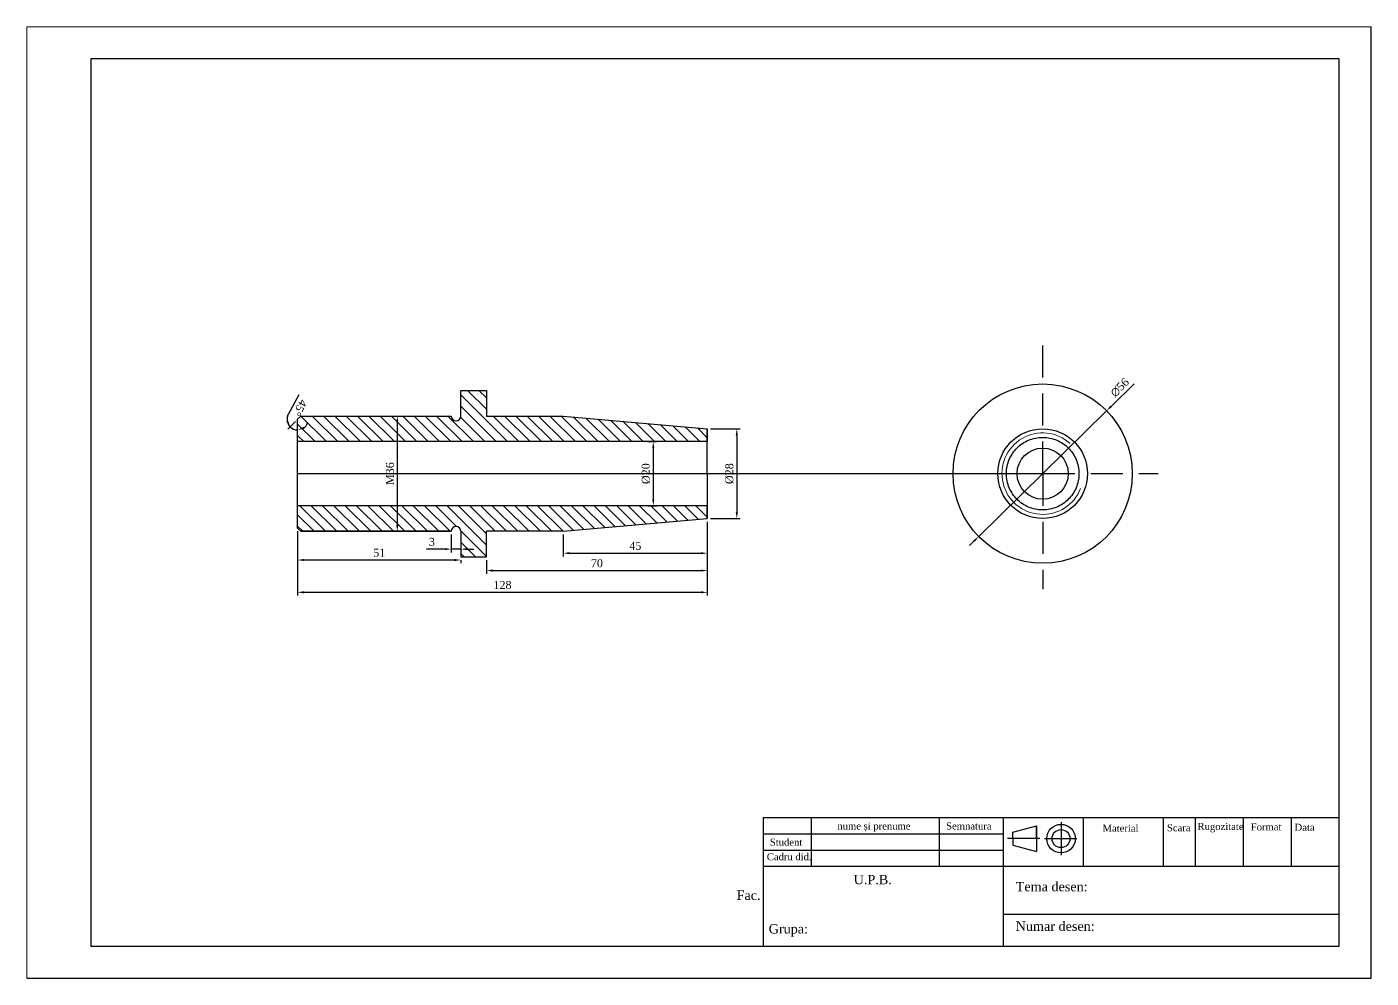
# Model space of a CAD drawing. Header units: millimetres. Extents: x 0 to 1390, y -336 to 297.
# Drawn here: x 969.9 to 1389.9, y -0.4 to 296.6 of the extents above; entities that cross this region are included whole.
import ezdxf

# ---------------------------------------------------------------- set-up
doc = ezdxf.new("R2010")
doc.units = ezdxf.units.MM
doc.header["$LTSCALE"] = 20
doc.header["$MEASUREMENT"] = 0
doc.linetypes.add('ACAD_ISO11W100', pattern=[33, 12, -3, 12, -3, 0, -3])
doc.linetypes.add('DASHED', pattern=[0.75, 0.5, -0.25])
for name, color, linetype, lineweight in [('AJUTOR', 254, 'Continuous', 0), ('COTE', 7, 'Continuous', 0), ('GROASE', 250, 'Continuous', 30), ('HASURI', 250, 'Continuous', 0), ('Layer1', 94, 'ACAD_ISO11W100', 30)]:
    doc.layers.add(name, color=color, linetype=linetype, lineweight=lineweight)
for name, color, linetype in [('chenar', 7, 'Continuous'), ('indicator', 7, 'Continuous'), ('Punctata', 200, 'DASHED')]:
    doc.layers.add(name, color=color, linetype=linetype)
doc.styles.get("Standard").update_dxf_attribs({"font": 'times.ttf'})
doc.dimstyles.get("Standard").update_dxf_attribs({"dimscale": 0, "dimtxt": 2.5, "dimasz": 2, "dimexe": 1, "dimexo": 1, "dimgap": 1, "dimtad": 1, "dimdec": 0, "dimzin": 0, "dimdsep": 46, "dimtxsty": 'Standard', "dimcen": 0.09, "dimadec": 0, "dimazin": 0, "dimtfac": 1, "dimtdec": 0, "dimtmove": 0, "dimatfit": 0, "dimfxl": 1, "dimtolj": 1, "dimtzin": 0, "dimarcsym": 0})

# ---------------------------------------------------------------- blocks, each defined once
blk = doc.blocks.new('*D45')
at = {"layer": 'COTE', "color": 0, "lineweight": -2, "transparency": 16777216}
for p, q in [((1051.56, 175.68), (1054.91, 181.74)), ((1053.77, 173.36), (1051.41, 171.01))]:
    blk.add_line(p, q, dxfattribs=at)
for start, end in [(151.084, 225), (155.0219, 190.0109), (304.9891, 339.9781), (225, 270)]:
    blk.add_arc((1054.47, 174.07), 3.33, start, end, dxfattribs=at)
at = {"layer": 'COTE', "color": 0, "transparency": 16777216}
for points in [[(1051.49, 173.65), (1050.9, 173.34), (1052.12, 171.72)], [(1056.48, 171.03), (1056.28, 171.66), (1054.47, 170.74)]]:
    blk.add_solid(points, dxfattribs=at)
at = {"layer": 'Defpoints', "color": 0, "transparency": 16777216}
for p in [(1054.47, 174.07), (1054.47, 174.07), (1055.47, 175.07), (1053.61, 170.86), (1054.47, 140.07)]:
    blk.add_point(p, dxfattribs=at)
at = {"layer": 'COTE', "color": 0, "transparency": 16777216, "insert": (1055.22, 177.61), "char_height": 2.5, "attachment_point": 5, "rotation": 241.084}
blk.add_mtext('\\A1;45°', dxfattribs=at)
blk = doc.blocks.new('*D46')
at = {"layer": 'COTE', "color": 0, "lineweight": -2, "transparency": 16777216}
for p, q in [((1081.56, 175.07), (1086.59, 175.07)), ((1085.59, 173.07), (1085.59, 141.07)), ((1081.56, 139.07), (1086.59, 139.07))]:
    blk.add_line(p, q, dxfattribs=at)
at = {"layer": 'COTE', "color": 0, "transparency": 16777216}
for points in [[(1085.26, 173.07), (1085.93, 173.07), (1085.59, 175.07)], [(1085.26, 141.07), (1085.93, 141.07), (1085.59, 139.07)]]:
    blk.add_solid(points, dxfattribs=at)
at = {"layer": 'Defpoints', "color": 0, "transparency": 16777216}
for p in [(1080.56, 175.07), (1080.56, 139.07), (1085.59, 139.07)]:
    blk.add_point(p, dxfattribs=at)
at = {"layer": 'COTE', "color": 0, "transparency": 16777216, "insert": (1083.32, 157.07), "char_height": 2.5, "attachment_point": 5, "rotation": 90}
blk.add_mtext('\\A1;M36', dxfattribs=at)
blk = doc.blocks.new('*D47')
at = {"layer": 'COTE', "color": 0, "lineweight": -2, "transparency": 16777216}
for p, q in [((1054.47, 139.07), (1054.47, 129.1)), ((1103.47, 130.1), (1056.47, 130.1)), ((1105.47, 130.07), (1105.47, 129.1))]:
    blk.add_line(p, q, dxfattribs=at)
at = {"layer": 'COTE', "color": 0, "transparency": 16777216}
for points in [[(1056.47, 130.44), (1056.47, 129.77), (1054.47, 130.1)], [(1103.47, 130.44), (1103.47, 129.77), (1105.47, 130.1)]]:
    blk.add_solid(points, dxfattribs=at)
at = {"layer": 'Defpoints', "color": 0, "transparency": 16777216}
for p in [(1054.47, 140.07), (1105.47, 131.07), (1054.47, 130.1)]:
    blk.add_point(p, dxfattribs=at)
at = {"layer": 'COTE', "color": 0, "transparency": 16777216, "insert": (1079.97, 132.38), "char_height": 2.5, "attachment_point": 5}
blk.add_mtext('\\A1;51', dxfattribs=at)
blk = doc.blocks.new('*D48')
at = {"layer": 'COTE', "color": 0, "lineweight": -2, "transparency": 16777216}
for p, q in [((1054.47, 139.07), (1054.47, 119.02)), ((1182.47, 142.07), (1182.47, 119.02)), ((1056.47, 120.02), (1180.47, 120.02))]:
    blk.add_line(p, q, dxfattribs=at)
at = {"layer": 'COTE', "color": 0, "transparency": 16777216}
for points in [[(1056.47, 120.36), (1056.47, 119.69), (1054.47, 120.02)], [(1180.47, 120.36), (1180.47, 119.69), (1182.47, 120.02)]]:
    blk.add_solid(points, dxfattribs=at)
at = {"layer": 'Defpoints', "color": 0, "transparency": 16777216}
for p in [(1182.47, 143.07), (1054.47, 140.07), (1182.47, 120.02)]:
    blk.add_point(p, dxfattribs=at)
at = {"layer": 'COTE', "color": 0, "transparency": 16777216, "insert": (1118.47, 122.3), "char_height": 2.5, "attachment_point": 5}
blk.add_mtext('\\A1;128', dxfattribs=at)
blk = doc.blocks.new('*D49')
at = {"layer": 'COTE', "color": 0, "lineweight": -2, "transparency": 16777216}
for p, q in [((1182.47, 142.07), (1182.47, 125.82)), ((1113.47, 130.07), (1113.47, 125.82)), ((1115.47, 126.82), (1180.47, 126.82))]:
    blk.add_line(p, q, dxfattribs=at)
at = {"layer": 'COTE', "color": 0, "transparency": 16777216}
for points in [[(1115.47, 127.15), (1115.47, 126.48), (1113.47, 126.82)], [(1180.47, 127.15), (1180.47, 126.48), (1182.47, 126.82)]]:
    blk.add_solid(points, dxfattribs=at)
at = {"layer": 'Defpoints', "color": 0, "transparency": 16777216}
for p in [(1182.47, 143.07), (1113.47, 131.07), (1182.47, 126.82)]:
    blk.add_point(p, dxfattribs=at)
at = {"layer": 'COTE', "color": 0, "transparency": 16777216, "insert": (1147.97, 129.09), "char_height": 2.5, "attachment_point": 5}
blk.add_mtext('\\A1;70', dxfattribs=at)
blk = doc.blocks.new('*D50')
at = {"layer": 'COTE', "color": 0, "lineweight": -2, "transparency": 16777216}
for p, q in [((1182.47, 142.07), (1182.47, 131.23)), ((1137.47, 138.07), (1137.47, 131.23)), ((1139.47, 132.23), (1180.47, 132.23))]:
    blk.add_line(p, q, dxfattribs=at)
at = {"layer": 'COTE', "color": 0, "transparency": 16777216}
for points in [[(1139.47, 132.57), (1139.47, 131.9), (1137.47, 132.23)], [(1180.47, 132.57), (1180.47, 131.9), (1182.47, 132.23)]]:
    blk.add_solid(points, dxfattribs=at)
at = {"layer": 'Defpoints', "color": 0, "transparency": 16777216}
for p in [(1182.47, 143.07), (1137.47, 139.07), (1182.47, 132.23)]:
    blk.add_point(p, dxfattribs=at)
at = {"layer": 'COTE', "color": 0, "transparency": 16777216, "insert": (1159.97, 134.51), "char_height": 2.5, "attachment_point": 5}
blk.add_mtext('\\A1;45', dxfattribs=at)
blk = doc.blocks.new('*D51')
at = {"layer": 'COTE', "color": 0, "lineweight": -2, "transparency": 16777216}
for p, q in [((1183.47, 171.07), (1192.68, 171.07)), ((1191.68, 169.07), (1191.68, 145.07)), ((1183.47, 143.07), (1192.68, 143.07))]:
    blk.add_line(p, q, dxfattribs=at)
at = {"layer": 'COTE', "color": 0, "transparency": 16777216}
for points in [[(1191.34, 169.07), (1192.01, 169.07), (1191.68, 171.07)], [(1191.34, 145.07), (1192.01, 145.07), (1191.68, 143.07)]]:
    blk.add_solid(points, dxfattribs=at)
at = {"layer": 'Defpoints', "color": 0, "transparency": 16777216}
for p in [(1182.47, 171.07), (1182.47, 143.07), (1191.68, 143.07)]:
    blk.add_point(p, dxfattribs=at)
at = {"layer": 'COTE', "color": 0, "transparency": 16777216, "insert": (1189.37, 157.07), "char_height": 2.5, "attachment_point": 5, "rotation": 90}
blk.add_mtext('\\A1;%%C28', dxfattribs=at)
blk = doc.blocks.new('*D52')
at = {"layer": 'COTE', "color": 0, "lineweight": -2, "transparency": 16777216}
for p, q in [((1163.91, 167.07), (1166.58, 167.07)), ((1165.58, 165.07), (1165.58, 149.07)), ((1163.91, 147.07), (1166.58, 147.07))]:
    blk.add_line(p, q, dxfattribs=at)
at = {"layer": 'COTE', "color": 0, "transparency": 16777216}
for points in [[(1165.25, 165.07), (1165.91, 165.07), (1165.58, 167.07)], [(1165.25, 149.07), (1165.91, 149.07), (1165.58, 147.07)]]:
    blk.add_solid(points, dxfattribs=at)
at = {"layer": 'Defpoints', "color": 0, "transparency": 16777216}
for p in [(1162.91, 167.07), (1162.91, 147.07), (1165.58, 147.07)]:
    blk.add_point(p, dxfattribs=at)
at = {"layer": 'COTE', "color": 0, "transparency": 16777216, "insert": (1163.28, 157.07), "char_height": 2.5, "attachment_point": 5, "rotation": 90}
blk.add_mtext('\\A1;%%C20', dxfattribs=at)
blk = doc.blocks.new('*D53')
at = {"layer": 'COTE', "color": 0, "lineweight": -2, "transparency": 16777216}
for p, q in [((1102.47, 138.07), (1102.47, 132.5)), ((1105.47, 138.07), (1105.47, 132.5)), ((1100.47, 133.5), (1094.71, 133.5)), ((1105.47, 133.5), (1102.47, 133.5)), ((1107.47, 133.5), (1109.47, 133.5))]:
    blk.add_line(p, q, dxfattribs=at)
at = {"layer": 'COTE', "color": 0, "transparency": 16777216}
for points in [[(1100.47, 133.83), (1100.47, 133.17), (1102.47, 133.5)], [(1107.47, 133.83), (1107.47, 133.17), (1105.47, 133.5)]]:
    blk.add_solid(points, dxfattribs=at)
at = {"layer": 'Defpoints', "color": 0, "transparency": 16777216}
for p in [(1102.47, 139.07), (1105.47, 139.07), (1105.47, 133.5)]:
    blk.add_point(p, dxfattribs=at)
at = {"layer": 'COTE', "color": 0, "transparency": 16777216, "insert": (1096.4, 135.77), "char_height": 2.5, "attachment_point": 5}
blk.add_mtext('\\A1;3', dxfattribs=at)
blk = doc.blocks.new('*D55')
at = {"layer": 'COTE', "color": 0, "lineweight": -2, "transparency": 16777216}
for p, q in [((1308.65, 178.09), (1315.84, 185.16)), ((1267.27, 137.45), (1307.22, 176.69)), ((1265.84, 136.05), (1264.42, 134.65))]:
    blk.add_line(p, q, dxfattribs=at)
at = {"layer": 'COTE', "color": 0, "transparency": 16777216}
for points in [[(1308.41, 178.33), (1308.88, 177.86), (1307.22, 176.69)], [(1265.61, 136.29), (1266.08, 135.81), (1267.27, 137.45)]]:
    blk.add_solid(points, dxfattribs=at)
at = {"layer": 'Defpoints', "color": 0, "transparency": 16777216}
for p in [(1307.22, 176.69), (1267.27, 137.45)]:
    blk.add_point(p, dxfattribs=at)
at = {"layer": 'COTE', "color": 0, "transparency": 16777216, "insert": (1311.34, 183.97), "char_height": 2.5, "attachment_point": 5, "rotation": 44.4877}
blk.add_mtext('\\A1;∅56', dxfattribs=at)

msp = doc.modelspace()

# ---------------------------------------------------------------- hatches: boundary and pattern name
at = {"layer": 'GROASE'}
h = msp.add_hatch(dxfattribs=at)
h.set_pattern_fill('ANSI31', color=256, scale=20, angle=90)
h.set_pattern_definition([(135, (31.7782, -59.8941), (-1.767767, -1.767767), [])])
h.paths.add_polyline_path([(1182.47, 167.07), (1182.47, 171.07), (1137.47, 175.07), (1117.47, 175.07), (1113.47, 175.07), (1113.47, 183.07), (1105.47, 183.07), (1105.47, 175.07, -1), (1102.47, 175.07), (1055.47, 175.07), (1054.47, 174.07), (1054.47, 167.07)])
h.paths.add_polyline_path([(1054.47, 147.07), (1054.47, 140.07), (1055.47, 139.07), (1102.47, 139.07, -1), (1105.47, 139.07), (1105.47, 131.07), (1113.47, 131.07), (1113.47, 139.07), (1137.47, 139.07), (1182.47, 143.07), (1182.47, 147.07)])

# ---------------------------------------------------------------- linework, layer by layer
at = {"layer": 'AJUTOR'}
for p, q in [((1389.87, 296.56), (969.87, 296.56)), ((969.87, 296.56), (969.87, -0.44))]:
    msp.add_line(p, q, dxfattribs=at)
at = {"layer": 'chenar'}
for p, q in [((1389.87, -0.44), (1389.87, 296.56)), ((969.87, -0.44), (1389.87, -0.44))]:
    msp.add_line(p, q, dxfattribs=at)
at = {"layer": 'chenar', "lineweight": 30}
for p, q in [((1379.87, 286.56), (989.87, 286.56)), ((989.87, 286.56), (989.87, 9.56)), ((1379.87, 9.56), (1379.87, 286.56)), ((989.87, 9.56), (1379.87, 9.56))]:
    msp.add_line(p, q, dxfattribs=at)
at = {"layer": 'GROASE'}
for p, q in [((1105.47, 175.07), (1105.47, 183.07)), ((1105.47, 183.07), (1113.47, 183.07)), ((1113.47, 183.07), (1113.47, 175.07)), ((1054.47, 174.07), (1055.47, 175.07)), ((1054.47, 140.07), (1054.47, 174.07)), ((1055.47, 175.07), (1102.47, 175.07)), ((1055.47, 175.07), (1102.47, 175.07)), ((1113.47, 175.07), (1117.47, 175.07)), ((1117.47, 175.07), (1137.47, 175.07)), ((1117.47, 175.07), (1137.47, 175.07)), ((1137.47, 175.07), (1182.47, 171.07)), ((1182.47, 157.07), (1182.47, 171.07)), ((1182.47, 171.07), (1182.47, 167.07)), ((1182.47, 167.07), (1054.47, 167.07)), ((1182.47, 157.07), (1182.47, 143.07)), ((1182.47, 147.07), (1054.47, 147.07)), ((1182.47, 143.07), (1182.47, 147.07)), ((1137.47, 139.07), (1182.47, 143.07)), ((1055.47, 139.07), (1102.47, 139.07)), ((1105.47, 139.07), (1105.47, 131.07)), ((1113.47, 131.07), (1113.47, 139.07)), ((1105.47, 131.07), (1113.47, 131.07))]:
    msp.add_line(p, q, dxfattribs=at)
for points in [[(1102.47, 139.07), (1055.47, 139.07), (1054.47, 140.07), (1054.47, 157.07)], [(1137.47, 139.07), (1113.47, 139.07)]]:
    msp.add_lwpolyline(points, dxfattribs=at)
for radius in [28, 14, 8]:
    msp.add_circle((1287.25, 157.07), radius, dxfattribs=at)
for centre, start, end in [((1103.97, 175.07), 180, 0), ((1103.97, 139.07), 0, 180)]:
    msp.add_arc(centre, 1.5, start, end, dxfattribs=at)
at = {"layer": 'HASURI'}
msp.add_line((1287.25, 157.07), (1287.25, 157.07), dxfattribs=at)
msp.add_line((1287.25, 157.07), (1287.25, 157.07), dxfattribs=at)
msp.add_arc((1287.25, 157.07), 12.73, 47.5884, 338.7306, dxfattribs=at)
at = {"layer": 'indicator', "lineweight": 30}
for p, q in [((1379.87, 49.56), (1199.87, 49.56)), ((1199.87, 49.56), (1199.87, 9.56)), ((1274.87, 49.56), (1274.87, 9.56)), ((1379.87, 9.56), (1379.87, 49.56)), ((1199.87, 34.56), (1379.87, 34.56)), ((1274.87, 19.56), (1379.87, 19.56)), ((1194.87, 9.56), (1379.87, 9.56))]:
    msp.add_line(p, q, dxfattribs=at)
at = {"layer": 'indicator'}
for p, q in [((1214.87, 49.56), (1214.87, 34.56)), ((1254.87, 49.56), (1254.87, 34.56)), ((1277.89, 45.11), (1285.33, 47.11)), ((1285.33, 43.11), (1285.33, 47.11)), ((1285.33, 47.11), (1285.33, 39.11)), ((1292.98, 48.26), (1292.98, 37.96)), ((1299.87, 49.56), (1299.87, 34.56)), ((1324.87, 49.56), (1324.87, 34.56)), ((1334.87, 49.56), (1334.87, 34.56)), ((1349.87, 49.56), (1349.87, 34.56)), ((1364.87, 49.56), (1364.87, 34.56)), ((1199.87, 44.56), (1274.87, 44.56)), ((1286.35, 43.11), (1276.23, 43.11)), ((1277.89, 43.11), (1277.89, 45.11)), ((1277.89, 43.11), (1277.89, 41.11)), ((1287.87, 43.11), (1297.95, 43.11)), ((1199.87, 39.56), (1274.87, 39.56)), ((1277.89, 41.11), (1285.33, 39.11))]:
    msp.add_line(p, q, dxfattribs=at)
for radius in [4.46, 2.81]:
    msp.add_circle((1292.98, 43.11), radius, dxfattribs=at)
at = {"layer": 'Layer1'}
for p, q in [((1054.47, 157.07), (1182.47, 157.07)), ((1182.47, 157.07), (1287.25, 157.07))]:
    msp.add_line(p, q, dxfattribs=at)
msp.add_circle((1287.25, 157.07), 11.33, dxfattribs=at)
at = {"layer": 'Punctata'}
for q in [(1287.25, 197.09), (1287.25, 121.04), (1323.35, 157.07)]:
    msp.add_line((1287.25, 157.07), q, dxfattribs=at)

# ---------------------------------------------------------------- texts
at = {"layer": 'indicator'}
for s, height, p in [('nume și prenume', 2.1946, (1223.11, 45.96)), ('Semnatura', 2.195, (1257.09, 45.96)), ('Material', 2.195, (1305.96, 45.27)), ('Scara', 2.195, (1326.09, 45.41)), ('Rugozitate', 2.195, (1335.64, 45.81)), ('Data', 2.195, (1365.95, 45.56)), ('Student', 2.195, (1202.01, 40.9)), ('Cadru did.', 2.195, (1201.06, 36.36)), ('Tema desen:', 2.9261, (1278.83, 26.67)), ('Numar desen:', 2.9261, (1278.83, 14.32)), ('Grupa:', 2.926, (1201.65, 13.49))]:
    msp.add_text(s, height=height, dxfattribs=at).set_placement(p)
for s, width, heights, insert, char_height, attachment_point in [('{\\fTimes New Roman Baltic|b0|i0|c238|p18;F\\fTimes New Roman Baltic|b0|i0|c186|p18;ormat}', 9.3916, [0], (1352.27, 47.88), 2.1946, 1), ('{\\fTimes New Roman Baltic|b0|i0|c186|p18;U.P.B.\\P\\pxqj;\\fTimes New Roman Baltic|b0|i0|c238|p18;Fac. \\fTimes New Roman Baltic|b0|i0|c186|p18; }', 85.0556, [24.01], (1234.15, 27.86), 2.9261, 5)]:
    msp.add_mtext_dynamic_manual_height_columns(s, width=width, gutter_width=25, heights=heights, dxfattribs=dict(at, insert=insert, char_height=char_height, attachment_point=attachment_point))

# ---------------------------------------------------------------- dimensions: what is measured, and where the dimension line sits
at = {"layer": 'COTE'}
dim = msp.add_diameter_dim_2p(p1=(1267.27, 137.45), p2=(1307.22, 176.69), dimstyle='Standard', override={"dimscale": 1}, dxfattribs=at)
dim.commit()
dim.dimension.update_dxf_attribs({"geometry": '*D55', "text_midpoint": (1312.96, 182.33), "dimtype": 163})
dim = msp.add_angular_dim_2l(base=(1053.61, 170.86), line1=((1054.47, 140.07), (1054.47, 174.07)), line2=((1054.47, 174.07), (1055.47, 175.07)), dimstyle='Standard', override={"dimscale": 1}, dxfattribs=at)
dim.commit()
dim.dimension.update_dxf_attribs({"geometry": '*D45', "text_midpoint": (1055.22, 177.61)})
for base, p1, p2, text, picture, middle in [((1085.59, 139.07), (1080.56, 175.07), (1080.56, 139.07), 'M<>', '*D46', (1083.32, 157.07)), ((1191.68, 143.07), (1182.47, 171.07), (1182.47, 143.07), '%%C<>', '*D51', (1189.37, 157.07)), ((1165.58, 147.07), (1162.91, 167.07), (1162.91, 147.07), '%%C20', '*D52', (1163.28, 157.07))]:
    dim = msp.add_linear_dim(base=base, p1=p1, p2=p2, angle=90, text=text, dimstyle='Standard', override={"dimscale": 1}, dxfattribs=at)
    dim.commit()
    dim.dimension.update_dxf_attribs({"geometry": picture, "text_midpoint": middle})
for base, p1, p2, picture, middle in [((1182.47, 120.02), (1054.47, 140.07), (1182.47, 143.07), '*D48', (1118.47, 122.3)), ((1182.47, 132.23), (1137.47, 139.07), (1182.47, 143.07), '*D50', (1159.97, 134.51)), ((1054.47, 130.1), (1105.47, 131.07), (1054.47, 140.07), '*D47', (1079.97, 132.38))]:
    dim = msp.add_linear_dim(base=base, p1=p1, p2=p2, dimstyle='Standard', override={"dimscale": 1}, dxfattribs=at)
    dim.commit()
    dim.dimension.update_dxf_attribs({"geometry": picture, "text_midpoint": middle})
dim = msp.add_linear_dim(base=(1182.47, 126.82), p1=(1113.47, 131.07), p2=(1182.47, 143.07), text='70', dimstyle='Standard', override={"dimscale": 1}, dxfattribs=at)
dim.commit()
dim.dimension.update_dxf_attribs({"geometry": '*D49', "text_midpoint": (1147.97, 129.09)})
dim = msp.add_linear_dim(base=(1105.47, 133.5), p1=(1102.47, 139.07), p2=(1105.47, 139.07), dimstyle='Standard', override={"dimscale": 1}, dxfattribs=at)
dim.commit()
dim.dimension.update_dxf_attribs({"geometry": '*D53', "text_midpoint": (1096.4, 133.5), "dimtype": 160})

doc.saveas('drawing.dxf')
